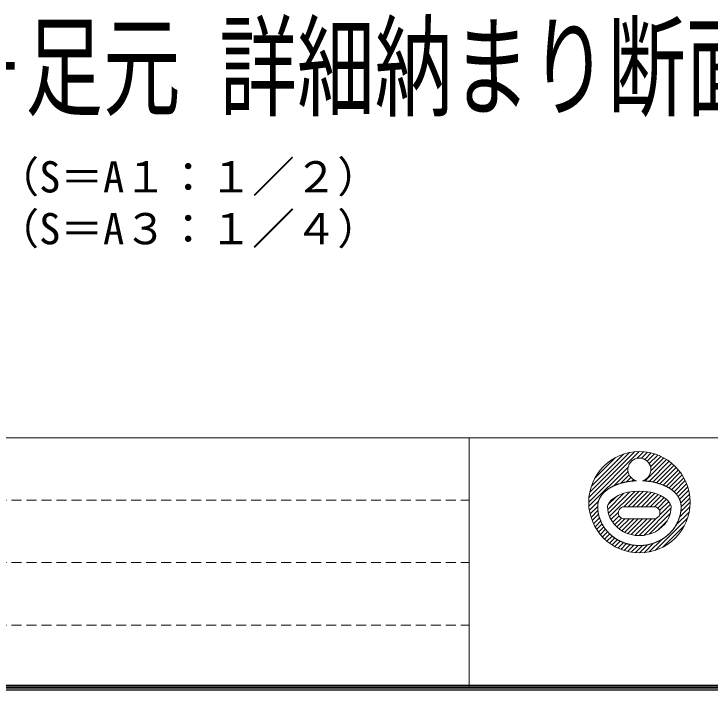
# Model space of a CAD drawing. Units: millimetres at full size; details may follow other scales. Extents: x -1603 to 1599, y -1129 to 1133.
# Drawn here: x -1348.8 to -1014.2, y -1129.2 to -804.4 of the extents above; entities that cross this region are included whole.
import ezdxf
from ezdxf.enums import TextEntityAlignment as Align

# ---------------------------------------------------------------- set-up
doc = ezdxf.new("R2010")
doc.units = ezdxf.units.MM
doc.header["$LTSCALE"] = 4
doc.linetypes.add('DASHED1', pattern=[1.8, 1.2, -0.6])
doc.layers.add('0-0_0', color=7, linetype='Continuous', lineweight=18)
doc.layers.add('1-0_WAKU', color=7, linetype='Continuous', lineweight=18)
doc.styles.add('ＭＳ ゴシック', font='')
doc.styles.get('ＭＳ ゴシック').set_extended_font_data('MS Gothic')

msp = doc.modelspace()

# ---------------------------------------------------------------- linework, layer by layer
at = {"layer": '0-0_0'}
for p, q in [((-1072.558, -1038.884), (-1048.3, -1014.627)), ((-1072.447, -1036.652), (-1050.532, -1014.738)), ((-1072.078, -1034.161), (-1053.023, -1015.107)), ((-1071.306, -1031.269), (-1055.915, -1015.878)), ((-1049.448, -1017.896), (-1046.257, -1014.705)), ((-1047.268, -1017.837), (-1044.363, -1014.932)), ((-1045.678, -1018.368), (-1042.593, -1015.284)), ((-1044.431, -1019.243), (-1040.929, -1015.741)), ((-1043.477, -1020.41), (-1039.359, -1016.292)), ((-1042.843, -1021.898), (-1037.875, -1016.929)), ((-1069.714, -1027.556), (-1059.629, -1017.47)), ((-1045.456, -1028.753), (-1035.137, -1018.434)), ((-1043.546, -1028.964), (-1033.876, -1019.294)), ((-1042.69, -1023.866), (-1036.469, -1017.645)), ((-1041.73, -1029.27), (-1032.682, -1020.222)), ((-1072.479, -1040.927), (-1053.619, -1022.067)), ((-1040.003, -1029.664), (-1031.554, -1021.215)), ((-1038.364, -1030.146), (-1030.492, -1022.275)), ((-1036.811, -1030.715), (-1029.496, -1023.4)), ((-1060.556, -1031.125), (-1053.678, -1024.248)), ((-1057.186, -1029.876), (-1053.147, -1025.838)), ((-1054.402, -1029.214), (-1052.273, -1027.084)), ((-1035.348, -1031.373), (-1028.566, -1024.591)), ((-1033.978, -1032.124), (-1027.703, -1025.85)), ((-1051.911, -1028.844), (-1051.105, -1028.038)), ((-1032.708, -1032.976), (-1026.911, -1027.179)), ((-1031.548, -1033.937), (-1026.192, -1028.582)), ((-1030.51, -1035.02), (-1025.552, -1030.063)), ((-1062.556, -1045.853), (-1050.454, -1033.751)), ((-1055.738, -1041.156), (-1048.246, -1033.664)), ((-1053.607, -1041.147), (-1046.194, -1033.734)), ((-1029.611, -1036.242), (-1024.998, -1031.629)), ((-1028.88, -1037.633), (-1024.536, -1033.289)), ((-1063.432, -1042.487), (-1055.64, -1034.695)), ((-1063.305, -1040.238), (-1059.251, -1036.184)), ((-1063.088, -1044.264), (-1052.877, -1034.052)), ((-1051.489, -1041.15), (-1044.276, -1033.938)), ((-1049.371, -1041.154), (-1042.477, -1034.26)), ((-1047.253, -1041.157), (-1040.789, -1034.692)), ((-1045.135, -1041.16), (-1039.208, -1035.233)), ((-1043.017, -1041.164), (-1037.738, -1035.884)), ((-1040.892, -1041.16), (-1036.386, -1036.654)), ((-1028.363, -1039.237), (-1024.181, -1035.055)), ((-1028.158, -1041.153), (-1023.948, -1036.944)), ((-1072.252, -1042.821), (-1067.828, -1038.398)), ((-1039.395, -1041.784), (-1035.168, -1037.556)), ((-1038.56, -1045.192), (-1033.269, -1039.901)), ((-1038.506, -1043.016), (-1034.11, -1038.621)), ((-1028.342, -1043.458), (-1023.863, -1038.98)), ((-1071.901, -1044.591), (-1068.265, -1040.956)), ((-1071.444, -1046.255), (-1068.146, -1042.957)), ((-1061.871, -1047.289), (-1058.328, -1043.746)), ((-1055.324, -1041.144), (-1040.83, -1041.167)), ((-1046.132, -1054.884), (-1032.914, -1041.667)), ((-1030.653, -1050.013), (-1024.323, -1043.682)), ((-1028.964, -1046.202), (-1023.966, -1041.204)), ((-1070.892, -1047.825), (-1067.838, -1044.772)), ((-1070.255, -1049.31), (-1067.382, -1046.437)), ((-1061.054, -1048.594), (-1057.951, -1045.49)), ((-1060.119, -1049.78), (-1056.887, -1046.548)), ((-1059.072, -1050.854), (-1055.139, -1046.921)), ((-1057.917, -1051.82), (-1053.015, -1046.919)), ((-1056.653, -1052.678), (-1050.892, -1046.917)), ((-1055.68, -1046.922), (-1040.834, -1046.906)), ((-1055.277, -1053.424), (-1048.768, -1046.914)), ((-1053.781, -1054.049), (-1046.644, -1046.912)), ((-1052.151, -1054.54), (-1044.521, -1046.91)), ((-1050.364, -1054.875), (-1042.398, -1046.908)), ((-1048.382, -1055.014), (-1040.059, -1046.69)), ((-1043.439, -1054.313), (-1033.312, -1044.186)), ((-1040.63, -1062.111), (-1025.073, -1046.554)), ((-1069.54, -1050.715), (-1066.8, -1047.976)), ((-1068.75, -1052.047), (-1066.108, -1049.406)), ((-1039.544, -1052.539), (-1034.912, -1047.908)), ((-1036.968, -1060.57), (-1026.614, -1050.216)), ((-1067.89, -1053.309), (-1065.32, -1050.738)), ((-1066.963, -1054.503), (-1064.44, -1051.979)), ((-1065.969, -1055.63), (-1063.473, -1053.134)), ((-1064.91, -1056.692), (-1062.422, -1054.205)), ((-1063.785, -1057.688), (-1061.29, -1055.193)), ((-1062.594, -1058.619), (-1060.075, -1056.1)), ((-1061.335, -1059.481), (-1058.778, -1056.924)), ((-1043.502, -1062.862), (-1037.45, -1056.81)), ((-1060.006, -1060.273), (-1057.394, -1057.661)), ((-1058.603, -1060.992), (-1055.916, -1058.305)), ((-1057.122, -1061.632), (-1054.339, -1058.85)), ((-1055.556, -1062.187), (-1052.651, -1059.283)), ((-1053.895, -1062.648), (-1050.836, -1059.588)), ((-1052.13, -1063.004), (-1048.867, -1059.741)), ((-1050.241, -1063.236), (-1046.702, -1059.697)), ((-1048.204, -1063.321), (-1044.265, -1059.382)), ((-1045.981, -1063.219), (-1041.391, -1058.629))]:
    msp.add_line(p, q, dxfattribs=at)
for points in [[(-1055.074, -1029.349), (-1055.341, -1029.404), (-1055.593, -1029.457), (-1055.825, -1029.507), (-1056.042, -1029.557), (-1056.246, -1029.606), (-1056.445, -1029.656), (-1056.642, -1029.709), (-1056.843, -1029.766), (-1057.051, -1029.828), (-1057.273, -1029.896), (-1057.511, -1029.971), (-1057.762, -1030.052), (-1058.022, -1030.138), (-1058.286, -1030.227), (-1058.549, -1030.317), (-1058.806, -1030.407), (-1059.053, -1030.494), (-1059.285, -1030.579), (-1059.498, -1030.658), (-1059.696, -1030.734), (-1059.881, -1030.808), (-1060.058, -1030.882), (-1060.231, -1030.958), (-1060.403, -1031.036), (-1060.578, -1031.12), (-1060.76, -1031.209), (-1060.951, -1031.306), (-1061.149, -1031.408), (-1061.352, -1031.515), (-1061.554, -1031.623), (-1061.753, -1031.732), (-1061.945, -1031.837), (-1062.127, -1031.939), (-1062.295, -1032.034), (-1062.447, -1032.122), (-1062.585, -1032.203), (-1062.712, -1032.28), (-1062.832, -1032.355), (-1062.949, -1032.431)], [(-1049.631, -1028.668), (-1049.68, -1028.671), (-1049.701, -1028.672), (-1049.725, -1028.673), (-1049.753, -1028.674), (-1049.784, -1028.675), (-1049.817, -1028.677), (-1049.852, -1028.678), (-1049.888, -1028.68), (-1049.925, -1028.682), (-1049.962, -1028.684), (-1050.002, -1028.686), (-1050.046, -1028.689), (-1050.1, -1028.692), (-1050.163, -1028.696), (-1050.24, -1028.701), (-1050.332, -1028.707), (-1050.444, -1028.714), (-1050.575, -1028.724), (-1050.725, -1028.734), (-1050.889, -1028.746), (-1051.064, -1028.759), (-1051.248, -1028.773), (-1051.437, -1028.788), (-1051.627, -1028.805), (-1051.816, -1028.822), (-1052.001, -1028.841), (-1052.184, -1028.86), (-1052.369, -1028.882), (-1052.558, -1028.907), (-1052.755, -1028.934), (-1052.962, -1028.965), (-1053.183, -1029), (-1053.42, -1029.04), (-1053.676, -1029.084), (-1053.947, -1029.132), (-1054.227, -1029.184), (-1054.512, -1029.238), (-1054.796, -1029.294), (-1055.074, -1029.349)], [(-1046.79, -1028.668), (-1046.741, -1028.671), (-1046.72, -1028.672), (-1046.696, -1028.673), (-1046.668, -1028.674), (-1046.637, -1028.675), (-1046.604, -1028.677), (-1046.569, -1028.678), (-1046.533, -1028.68), (-1046.496, -1028.682), (-1046.459, -1028.684), (-1046.42, -1028.686), (-1046.374, -1028.689), (-1046.322, -1028.692), (-1046.258, -1028.696), (-1046.181, -1028.701), (-1046.088, -1028.707), (-1045.977, -1028.714), (-1045.846, -1028.724), (-1045.696, -1028.734), (-1045.532, -1028.746), (-1045.356, -1028.759), (-1045.173, -1028.773), (-1044.984, -1028.788), (-1044.794, -1028.805), (-1044.605, -1028.822), (-1044.42, -1028.841), (-1044.236, -1028.86), (-1044.052, -1028.882), (-1043.863, -1028.907), (-1043.666, -1028.934), (-1043.459, -1028.965), (-1043.238, -1029), (-1043.001, -1029.04), (-1042.745, -1029.084), (-1042.474, -1029.132), (-1042.194, -1029.184), (-1041.91, -1029.238), (-1041.626, -1029.294), (-1041.347, -1029.349)], [(-1041.347, -1029.349), (-1041.08, -1029.404), (-1040.828, -1029.457), (-1040.596, -1029.507), (-1040.38, -1029.557), (-1040.174, -1029.606), (-1039.976, -1029.656), (-1039.779, -1029.709), (-1039.578, -1029.766), (-1039.37, -1029.828), (-1039.148, -1029.896), (-1038.91, -1029.971), (-1038.658, -1030.052), (-1038.398, -1030.138), (-1038.135, -1030.227), (-1037.872, -1030.317), (-1037.615, -1030.407), (-1037.368, -1030.494), (-1037.136, -1030.579), (-1036.922, -1030.658), (-1036.725, -1030.734), (-1036.54, -1030.808), (-1036.363, -1030.882), (-1036.19, -1030.958), (-1036.018, -1031.036), (-1035.843, -1031.12), (-1035.662, -1031.209), (-1035.47, -1031.306), (-1035.272, -1031.408), (-1035.069, -1031.515), (-1034.867, -1031.623), (-1034.668, -1031.732), (-1034.476, -1031.837), (-1034.294, -1031.939), (-1034.126, -1032.034), (-1033.974, -1032.122), (-1033.836, -1032.203), (-1033.709, -1032.28), (-1033.588, -1032.355), (-1033.472, -1032.431)], [(-1062.949, -1032.431), (-1063.065, -1032.509), (-1063.184, -1032.592), (-1063.31, -1032.682), (-1063.444, -1032.78), (-1063.586, -1032.884), (-1063.733, -1032.994), (-1063.882, -1033.108), (-1064.029, -1033.222), (-1064.174, -1033.334), (-1064.312, -1033.444), (-1064.442, -1033.548), (-1064.562, -1033.646), (-1064.672, -1033.739), (-1064.775, -1033.829), (-1064.873, -1033.917), (-1064.968, -1034.006), (-1065.063, -1034.097), (-1065.158, -1034.193), (-1065.257, -1034.295), (-1065.361, -1034.406), (-1065.468, -1034.522), (-1065.577, -1034.642), (-1065.686, -1034.764), (-1065.792, -1034.886), (-1065.895, -1035.004), (-1065.992, -1035.118), (-1066.082, -1035.224), (-1066.162, -1035.321), (-1066.236, -1035.41), (-1066.302, -1035.496), (-1066.365, -1035.578), (-1066.425, -1035.66), (-1066.485, -1035.744), (-1066.545, -1035.833), (-1066.608, -1035.929), (-1066.676, -1036.033), (-1066.746, -1036.144), (-1066.819, -1036.26), (-1066.892, -1036.379)], [(-1033.472, -1032.431), (-1033.356, -1032.509), (-1033.237, -1032.592), (-1033.111, -1032.682), (-1032.976, -1032.78), (-1032.834, -1032.884), (-1032.688, -1032.994), (-1032.54, -1033.108), (-1032.392, -1033.222), (-1032.247, -1033.334), (-1032.108, -1033.444), (-1031.978, -1033.548), (-1031.859, -1033.646), (-1031.749, -1033.739), (-1031.646, -1033.829), (-1031.548, -1033.917), (-1031.453, -1034.006), (-1031.358, -1034.097), (-1031.263, -1034.193), (-1031.164, -1034.295), (-1031.06, -1034.406), (-1030.953, -1034.522), (-1030.844, -1034.642), (-1030.735, -1034.764), (-1030.628, -1034.886), (-1030.526, -1035.004), (-1030.428, -1035.118), (-1030.339, -1035.224), (-1030.258, -1035.321), (-1030.186, -1035.41), (-1030.118, -1035.496), (-1030.056, -1035.578), (-1029.996, -1035.66), (-1029.936, -1035.744), (-1029.876, -1035.833), (-1029.812, -1035.929), (-1029.745, -1036.033), (-1029.675, -1036.144), (-1029.602, -1036.26), (-1029.529, -1036.379)], [(-1066.892, -1036.379), (-1066.964, -1036.498), (-1067.034, -1036.617), (-1067.101, -1036.731), (-1067.164, -1036.84), (-1067.22, -1036.941), (-1067.272, -1037.037), (-1067.321, -1037.13), (-1067.366, -1037.222), (-1067.41, -1037.314), (-1067.453, -1037.411), (-1067.497, -1037.513), (-1067.542, -1037.624), (-1067.589, -1037.743), (-1067.638, -1037.871), (-1067.688, -1038.004), (-1067.737, -1038.14), (-1067.786, -1038.277), (-1067.832, -1038.412), (-1067.876, -1038.543), (-1067.917, -1038.667), (-1067.953, -1038.782), (-1067.985, -1038.89), (-1068.013, -1038.992), (-1068.038, -1039.09), (-1068.061, -1039.185), (-1068.081, -1039.28), (-1068.1, -1039.376), (-1068.118, -1039.474), (-1068.134, -1039.576), (-1068.15, -1039.681), (-1068.165, -1039.786), (-1068.179, -1039.89), (-1068.192, -1039.991), (-1068.204, -1040.086), (-1068.214, -1040.176), (-1068.223, -1040.256), (-1068.23, -1040.326), (-1068.236, -1040.387), (-1068.242, -1040.44)], [(-1029.529, -1036.379), (-1029.457, -1036.498), (-1029.387, -1036.617), (-1029.32, -1036.731), (-1029.257, -1036.84), (-1029.2, -1036.941), (-1029.148, -1037.037), (-1029.1, -1037.13), (-1029.055, -1037.222), (-1029.011, -1037.314), (-1028.968, -1037.411), (-1028.924, -1037.513), (-1028.879, -1037.624), (-1028.832, -1037.743), (-1028.783, -1037.871), (-1028.733, -1038.004), (-1028.684, -1038.14), (-1028.635, -1038.277), (-1028.588, -1038.412), (-1028.544, -1038.543), (-1028.504, -1038.667), (-1028.468, -1038.782), (-1028.436, -1038.89), (-1028.408, -1038.992), (-1028.383, -1039.09), (-1028.36, -1039.185), (-1028.34, -1039.28), (-1028.321, -1039.376), (-1028.303, -1039.474), (-1028.287, -1039.576), (-1028.271, -1039.681), (-1028.256, -1039.786), (-1028.242, -1039.89), (-1028.229, -1039.991), (-1028.218, -1040.086), (-1028.207, -1040.176), (-1028.198, -1040.256), (-1028.191, -1040.326), (-1028.184, -1040.387), (-1028.179, -1040.44)], [(-1068.242, -1040.44), (-1068.246, -1040.487), (-1068.249, -1040.528), (-1068.252, -1040.565), (-1068.254, -1040.6), (-1068.256, -1040.633), (-1068.257, -1040.666), (-1068.259, -1040.699), (-1068.26, -1040.73), (-1068.261, -1040.76), (-1068.262, -1040.788), (-1068.263, -1040.814), (-1068.264, -1040.836), (-1068.265, -1040.898)], [(-1028.179, -1040.44), (-1028.175, -1040.487), (-1028.172, -1040.528), (-1028.169, -1040.565), (-1028.167, -1040.6), (-1028.165, -1040.633), (-1028.164, -1040.666), (-1028.162, -1040.699), (-1028.161, -1040.73), (-1028.16, -1040.76), (-1028.159, -1040.788), (-1028.158, -1040.814), (-1028.158, -1040.836), (-1028.156, -1040.898)], [(-1068.265, -1040.897), (-1068.265, -1041.172), (-1068.265, -1041.287), (-1068.265, -1041.425), (-1068.264, -1041.583), (-1068.261, -1041.756), (-1068.256, -1041.942), (-1068.249, -1042.138), (-1068.24, -1042.341), (-1068.227, -1042.546), (-1068.211, -1042.754), (-1068.189, -1042.966), (-1068.161, -1043.188), (-1068.125, -1043.425), (-1068.08, -1043.682), (-1068.023, -1043.964), (-1067.955, -1044.277), (-1067.872, -1044.625), (-1067.776, -1045.01), (-1067.665, -1045.428), (-1067.542, -1045.868), (-1067.409, -1046.324), (-1067.268, -1046.785), (-1067.118, -1047.245), (-1066.964, -1047.694), (-1066.805, -1048.124), (-1066.642, -1048.528), (-1066.474, -1048.912), (-1066.294, -1049.282), (-1066.099, -1049.645), (-1065.885, -1050.007), (-1065.648, -1050.374), (-1065.384, -1050.755), (-1065.088, -1051.155), (-1064.758, -1051.579), (-1064.4, -1052.02), (-1064.02, -1052.472), (-1063.626, -1052.926), (-1063.224, -1053.374), (-1062.823, -1053.807)], [(-1068.265, -1040.898), (-1068.265, -1040.899), (-1068.265, -1040.899), (-1068.265, -1040.9), (-1068.265, -1040.9), (-1068.265, -1040.9), (-1068.265, -1040.901), (-1068.265, -1040.901), (-1068.265, -1040.902), (-1068.265, -1040.904), (-1068.265, -1040.909), (-1068.265, -1040.92), (-1068.265, -1040.937), (-1068.265, -1040.962), (-1068.265, -1040.998), (-1068.265, -1041.046), (-1068.265, -1041.106), (-1068.265, -1041.178), (-1068.265, -1041.26), (-1068.264, -1041.351), (-1068.263, -1041.448), (-1068.261, -1041.55), (-1068.258, -1041.656), (-1068.255, -1041.763), (-1068.25, -1041.871), (-1068.244, -1041.982), (-1068.237, -1042.098), (-1068.227, -1042.222), (-1068.215, -1042.356), (-1068.2, -1042.503), (-1068.181, -1042.666), (-1068.159, -1042.848), (-1068.133, -1043.049), (-1068.104, -1043.267), (-1068.071, -1043.497), (-1068.035, -1043.736), (-1067.997, -1043.977), (-1067.958, -1044.219), (-1067.916, -1044.455), (-1067.874, -1044.682)], [(-1029.457, -1047.65), (-1029.376, -1047.45), (-1029.299, -1047.249), (-1029.226, -1047.042), (-1029.152, -1046.823), (-1029.078, -1046.588), (-1029.001, -1046.332), (-1028.922, -1046.062), (-1028.843, -1045.78), (-1028.765, -1045.492), (-1028.69, -1045.203), (-1028.618, -1044.92), (-1028.551, -1044.645), (-1028.49, -1044.386), (-1028.438, -1044.146), (-1028.392, -1043.922), (-1028.353, -1043.713), (-1028.32, -1043.515), (-1028.292, -1043.326), (-1028.268, -1043.142), (-1028.248, -1042.962), (-1028.232, -1042.781), (-1028.217, -1042.598), (-1028.205, -1042.416), (-1028.195, -1042.236), (-1028.186, -1042.063), (-1028.179, -1041.899), (-1028.174, -1041.747), (-1028.169, -1041.61), (-1028.166, -1041.492), (-1028.163, -1041.394), (-1028.161, -1041.314), (-1028.159, -1041.251), (-1028.158, -1041.201), (-1028.157, -1041.162), (-1028.157, -1041.131), (-1028.156, -1041.105), (-1028.156, -1041.081), (-1028.156, -1041.058), (-1028.156, -1041.036)], [(-1029.4, -1047.393), (-1029.217, -1046.899), (-1029.046, -1046.416), (-1028.89, -1045.953), (-1028.752, -1045.52), (-1028.633, -1045.122), (-1028.532, -1044.757), (-1028.449, -1044.422), (-1028.38, -1044.11), (-1028.324, -1043.817), (-1028.28, -1043.538), (-1028.245, -1043.269), (-1028.218, -1043.005), (-1028.198, -1042.742), (-1028.182, -1042.484), (-1028.171, -1042.233), (-1028.163, -1041.995), (-1028.159, -1041.773), (-1028.156, -1041.572), (-1028.156, -1041.396), (-1028.156, -1040.897)], [(-1028.156, -1041.036), (-1028.156, -1041.014), (-1028.156, -1040.994), (-1028.156, -1040.974), (-1028.156, -1040.957), (-1028.156, -1040.942), (-1028.156, -1040.898)], [(-1067.874, -1044.682), (-1067.832, -1044.896), (-1067.787, -1045.102), (-1067.74, -1045.301), (-1067.688, -1045.499), (-1067.632, -1045.7), (-1067.568, -1045.908), (-1067.498, -1046.126), (-1067.418, -1046.36), (-1067.328, -1046.611), (-1067.231, -1046.876), (-1067.127, -1047.15), (-1067.019, -1047.428), (-1066.909, -1047.706), (-1066.799, -1047.978), (-1066.69, -1048.238), (-1066.584, -1048.483), (-1066.484, -1048.709), (-1066.387, -1048.919), (-1066.29, -1049.117), (-1066.192, -1049.308), (-1066.089, -1049.498), (-1065.979, -1049.689), (-1065.86, -1049.888), (-1065.73, -1050.099), (-1065.587, -1050.324), (-1065.432, -1050.562), (-1065.27, -1050.807), (-1065.103, -1051.055), (-1064.933, -1051.302), (-1064.765, -1051.544), (-1064.6, -1051.775), (-1064.443, -1051.991), (-1064.295, -1052.19), (-1064.154, -1052.374), (-1064.015, -1052.547), (-1063.877, -1052.712), (-1063.735, -1052.876), (-1063.586, -1053.04), (-1063.426, -1053.208)], [(-1044.288, -1059.475), (-1043.848, -1059.377), (-1043.392, -1059.258), (-1042.907, -1059.117), (-1042.389, -1058.954), (-1041.843, -1058.77), (-1041.28, -1058.571), (-1040.711, -1058.36), (-1040.144, -1058.14), (-1039.592, -1057.916), (-1039.062, -1057.692), (-1038.566, -1057.471), (-1038.112, -1057.256), (-1037.692, -1057.042), (-1037.3, -1056.825), (-1036.926, -1056.598), (-1036.562, -1056.357), (-1036.2, -1056.095), (-1035.83, -1055.808), (-1035.444, -1055.489), (-1035.038, -1055.136), (-1034.614, -1054.753), (-1034.182, -1054.349), (-1033.749, -1053.931), (-1033.322, -1053.506), (-1032.91, -1053.082), (-1032.52, -1052.667), (-1032.16, -1052.268), (-1031.835, -1051.89), (-1031.543, -1051.528), (-1031.278, -1051.176), (-1031.036, -1050.825), (-1030.811, -1050.469), (-1030.599, -1050.101), (-1030.395, -1049.712), (-1030.194, -1049.297), (-1029.992, -1048.85), (-1029.79, -1048.377), (-1029.592, -1047.889), (-1029.4, -1047.393)], [(-1035.576, -1055.537), (-1035.338, -1055.353), (-1035.104, -1055.171), (-1034.881, -1054.993), (-1034.672, -1054.824), (-1034.48, -1054.665), (-1034.303, -1054.513), (-1034.136, -1054.366), (-1033.977, -1054.219), (-1033.822, -1054.068), (-1033.665, -1053.911), (-1033.504, -1053.744), (-1033.334, -1053.562), (-1033.154, -1053.363), (-1032.965, -1053.151), (-1032.771, -1052.929), (-1032.576, -1052.702), (-1032.382, -1052.472), (-1032.193, -1052.246), (-1032.013, -1052.027), (-1031.845, -1051.818), (-1031.692, -1051.622), (-1031.552, -1051.438), (-1031.422, -1051.259), (-1031.298, -1051.082), (-1031.179, -1050.902), (-1031.06, -1050.716), (-1030.94, -1050.518), (-1030.815, -1050.304), (-1030.682, -1050.072), (-1030.545, -1049.825), (-1030.404, -1049.568), (-1030.263, -1049.304), (-1030.124, -1049.039), (-1029.99, -1048.778), (-1029.863, -1048.525), (-1029.746, -1048.286), (-1029.64, -1048.062), (-1029.544, -1047.852), (-1029.457, -1047.65)], [(-1063.426, -1053.208), (-1063.252, -1053.387), (-1063.063, -1053.577), (-1062.86, -1053.777), (-1062.648, -1053.982), (-1062.43, -1054.19), (-1062.211, -1054.395), (-1061.994, -1054.596), (-1061.783, -1054.787), (-1061.582, -1054.966), (-1061.394, -1055.129), (-1061.216, -1055.28), (-1061.044, -1055.42), (-1060.872, -1055.553), (-1060.698, -1055.683), (-1060.517, -1055.813), (-1060.325, -1055.945), (-1060.117, -1056.084), (-1059.891, -1056.231), (-1059.65, -1056.385), (-1059.398, -1056.543), (-1059.141, -1056.701), (-1058.883, -1056.858), (-1058.628, -1057.01), (-1058.381, -1057.154), (-1058.146, -1057.288), (-1057.928, -1057.41), (-1057.721, -1057.521), (-1057.523, -1057.623), (-1057.327, -1057.719), (-1057.129, -1057.811), (-1056.925, -1057.902), (-1056.708, -1057.993), (-1056.476, -1058.087), (-1056.224, -1058.186), (-1055.956, -1058.289), (-1055.676, -1058.393), (-1055.391, -1058.497), (-1055.105, -1058.598), (-1054.824, -1058.696)], [(-1062.823, -1053.807), (-1062.428, -1054.218), (-1062.048, -1054.599), (-1061.687, -1054.943), (-1061.339, -1055.256), (-1060.996, -1055.542), (-1060.65, -1055.808), (-1060.294, -1056.059), (-1059.918, -1056.303), (-1059.515, -1056.544), (-1059.076, -1056.79), (-1058.598, -1057.044), (-1058.085, -1057.303), (-1057.55, -1057.563), (-1057, -1057.82), (-1056.447, -1058.069), (-1055.899, -1058.306), (-1055.368, -1058.525), (-1054.862, -1058.722), (-1054.389, -1058.895), (-1053.941, -1059.044), (-1053.51, -1059.172), (-1053.084, -1059.28), (-1052.653, -1059.372), (-1052.209, -1059.449), (-1051.741, -1059.514), (-1051.238, -1059.57), (-1050.696, -1059.619), (-1050.12, -1059.659), (-1049.522, -1059.692), (-1048.912, -1059.716), (-1048.303, -1059.732), (-1047.704, -1059.739), (-1047.127, -1059.736), (-1046.582, -1059.724), (-1046.077, -1059.701), (-1045.605, -1059.666), (-1045.156, -1059.618), (-1044.721, -1059.555), (-1044.288, -1059.475)], [(-1044.867, -1059.51), (-1044.646, -1059.47), (-1044.415, -1059.425), (-1044.168, -1059.374), (-1043.904, -1059.315), (-1043.623, -1059.25), (-1043.333, -1059.181), (-1043.038, -1059.108), (-1042.743, -1059.033), (-1042.454, -1058.957), (-1042.177, -1058.882), (-1041.916, -1058.809), (-1041.674, -1058.738), (-1041.45, -1058.669), (-1041.237, -1058.6), (-1041.03, -1058.528), (-1040.825, -1058.452), (-1040.617, -1058.37), (-1040.4, -1058.28), (-1040.17, -1058.181), (-1039.922, -1058.072), (-1039.661, -1057.953), (-1039.391, -1057.828), (-1039.118, -1057.698), (-1038.845, -1057.566), (-1038.578, -1057.435), (-1038.322, -1057.306), (-1038.081, -1057.183), (-1037.86, -1057.066), (-1037.654, -1056.954), (-1037.46, -1056.843), (-1037.273, -1056.732), (-1037.089, -1056.617), (-1036.902, -1056.495), (-1036.708, -1056.364), (-1036.504, -1056.221), (-1036.285, -1056.064), (-1036.054, -1055.895), (-1035.817, -1055.718), (-1035.576, -1055.537)], [(-1054.824, -1058.696), (-1054.552, -1058.789), (-1054.294, -1058.873), (-1054.054, -1058.949), (-1053.829, -1059.017), (-1053.614, -1059.078), (-1053.402, -1059.133), (-1053.189, -1059.184), (-1052.97, -1059.233), (-1052.739, -1059.28), (-1052.492, -1059.326), (-1052.224, -1059.374), (-1051.94, -1059.421), (-1051.645, -1059.468), (-1051.344, -1059.514), (-1051.043, -1059.558), (-1050.747, -1059.598), (-1050.462, -1059.635), (-1050.192, -1059.668), (-1049.941, -1059.695), (-1049.707, -1059.718), (-1049.483, -1059.735), (-1049.264, -1059.748), (-1049.045, -1059.756), (-1048.82, -1059.761), (-1048.584, -1059.762), (-1048.333, -1059.76), (-1048.061, -1059.754), (-1047.773, -1059.745), (-1047.474, -1059.734), (-1047.17, -1059.72), (-1046.866, -1059.704), (-1046.567, -1059.686), (-1046.28, -1059.667), (-1046.009, -1059.646), (-1045.758, -1059.624), (-1045.524, -1059.6), (-1045.3, -1059.574), (-1045.083, -1059.544), (-1044.867, -1059.51)]]:
    msp.add_lwpolyline(points, dxfattribs=at)
msp.add_circle((-1048.21, -1038.974), 24.347, dxfattribs=at)
for centre, radius, start, end in [((-1048.21, -1023.305), 5.548, 285.316, 255.163), ((-1055.448, -1044.036), 2.895, 87.543, 274.722), ((-1041.214, -1044.036), 2.895, 262.562, 97.443)]:
    msp.add_arc(centre, radius, start, end, dxfattribs=at)
for centre, major_axis, ratio, start_param, end_param in [((-1048.249, -1042.108), (-15.44, 0), 0.546875, 4.7098907, 6.1394595), ((-1048.172, -1042.108), (15.44, 0), 0.546875, 0.1437258, 1.5732946), ((-1048.21, -1040.902), (-15.319, 0), 0.92126, 6.2828981, 9.4250652)]:
    msp.add_ellipse(centre, major_axis=major_axis, ratio=ratio, start_param=start_param, end_param=end_param, dxfattribs=at)
at = {"layer": '1-0_WAKU'}
for p, q in [((-1602, -1008), (1598, -1008)), ((-1130, -1008), (-1130, -1128)), ((-1601.4, -1127.4), (1597.4, -1127.4)), ((-1600.8, -1126.8), (1596.8, -1126.8)), ((-1603.2, -1129.2), (1599.2, -1129.2)), ((-1602.6, -1128.6), (1598.6, -1128.6)), ((-1602, -1128), (1598, -1128))]:
    msp.add_line(p, q, dxfattribs=at)
at = {"layer": '1-0_WAKU', "linetype": 'DASHED1'}
for p, q in [((-1602, -1038), (-1130, -1038)), ((-1602, -1068), (-1130, -1068)), ((-1602, -1098), (-1130, -1098))]:
    msp.add_line(p, q, dxfattribs=at)

# ---------------------------------------------------------------- texts
at = {"layer": '0-0_0', "style": 'ＭＳ ゴシック', "width": 0.7}
msp.add_text('支柱－足元 詳細納まり断面', height=39.1, dxfattribs=at).set_placement((-1455.362, -861.044), align=Align.BOTTOM_LEFT)
at = {"layer": '0-0_0', "style": 'ＭＳ ゴシック'}
for s, p in [('（S＝A１：１／２）', (-1357.148, -894.668)), ('（S＝A３：１／４）', (-1357.148, -919.576))]:
    msp.add_text(s, height=15.01, dxfattribs=at).set_placement(p, align=Align.BOTTOM_LEFT)

doc.saveas('drawing.dxf')
